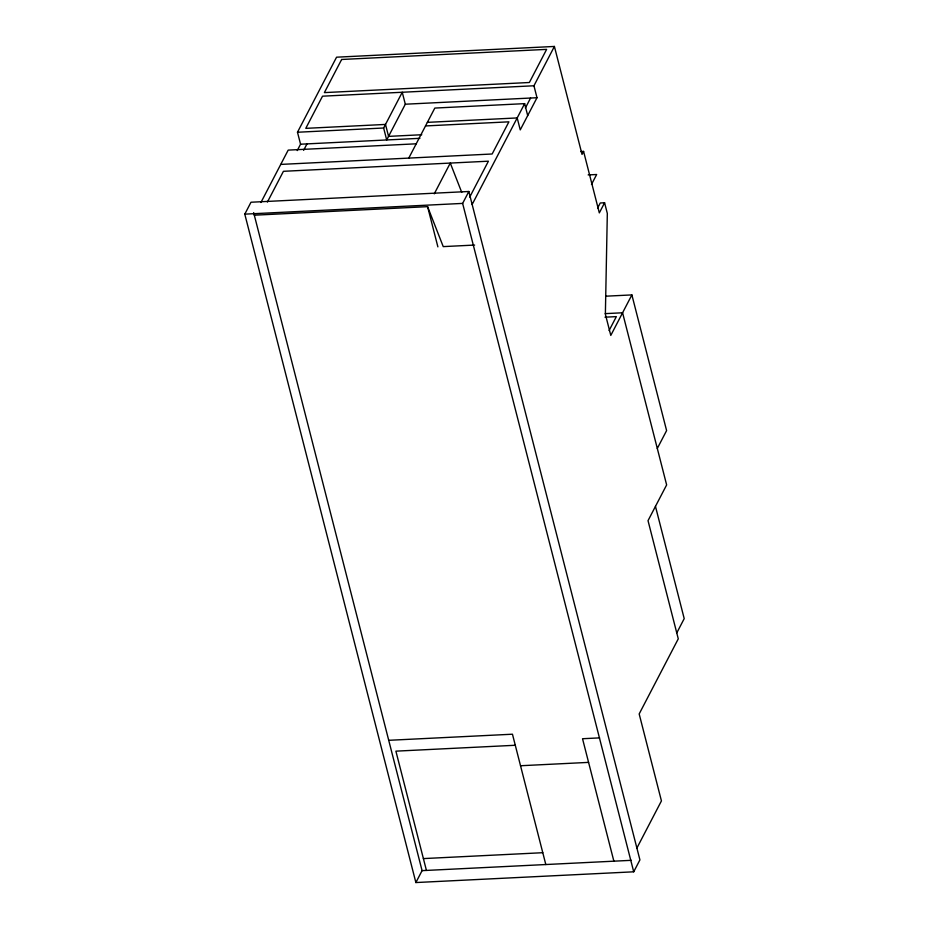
<?xml version="1.0" encoding="UTF-8"?>
<svg xmlns="http://www.w3.org/2000/svg" width="929" height="929" viewBox="0 0 929 929"><rect width="100%" height="100%" fill="white"/><g stroke="black" fill="none" stroke-linecap="round" stroke-linejoin="round"><path stroke-width="1.39" d="M244.791 214.146L250.993 202.232L468.831 191.49L639.918 859.894L633.717 871.808L415.878 882.55L244.791 214.146L462.63 203.405L468.831 191.49M260.921 202.499L288.187 150.115L416.215 143.809M297.234 150.579L300.555 144.204L297.489 132.243L336.565 57.192L554.404 46.45L582.03 154.388L583.586 151.404L580.695 151.555M267.413 202.057L283.426 171.308L488.41 161.193L469.726 197.087M303.632 150.324L306.976 143.89M383.642 128.005L402.245 92.261L405.311 104.211L386.696 139.954L383.642 128.005L297.489 132.243M408.772 158.104L434.818 108.066L524.641 103.642L527.695 115.591M434.261 193.836L450.275 163.074L461.748 192.384M472.153 204.45L524.641 103.642M427.375 122.361L517.198 117.937L520.252 129.886L536.997 97.719L533.943 85.77L554.404 46.45M525.396 107.985L530.575 98.033M591.494 184.43L596.662 174.501L588.15 174.919M597.614 208.05L600.25 202.987L604.593 202.766L607.322 213.438L605.371 314.246L610.794 335.415L631.883 294.911L605.847 296.188M604.593 202.766L599.321 212.892L583.586 151.404M609.087 330.561L616.345 316.626L604.988 317.184M415.878 882.55L422.08 870.636L253.652 212.602M657.302 448.463L666.604 430.591L631.883 294.911M676.765 632.928L684.208 618.621L655.468 506.363M636.888 848.061L661.436 800.914L639.175 713.948L678.275 638.838L648.024 520.658L666.639 484.915L622.581 312.783L605.22 313.63M533.943 85.77L322.526 96.186L305.78 128.353L385.5 124.428L388.566 136.377L421.778 134.74M405.311 104.211L536.997 97.719M425.517 125.938L508.906 121.827L492.161 153.993L280.744 164.41M300.555 144.204L419.92 138.316M254.314 215.191L427.595 206.656L443.238 246.615L474.626 245.059M388.717 740.308L512.46 734.212L545.811 864.539M599.577 737.881L582.529 738.729L613.872 861.183M515.281 745.267L395.893 751.155L426.423 870.427M520.53 765.74L588.58 762.384M423.392 858.593L542.791 852.706M422.08 870.636L631.267 860.324M462.63 203.405L633.717 871.808M427.595 206.656L437.884 246.87M341.64 59.479L324.384 92.61L529.367 82.507L546.624 49.376L341.64 59.479"/></g></svg>
